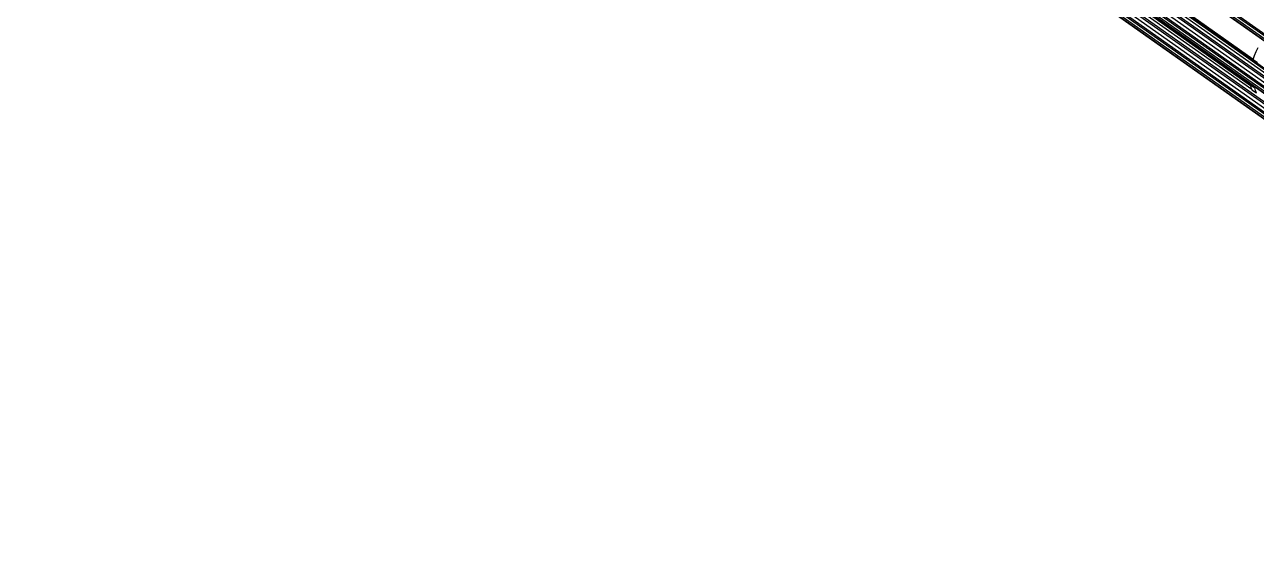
# Model space of a CAD drawing. Header units: millimetres. Extents: x 3440 to 9380, y -3644 to 556.
# Drawn here: x 6935 to 7728, y -2314 to -1968 of the extents above; entities that cross this region are included whole.
import ezdxf

# ---------------------------------------------------------------- set-up
doc = ezdxf.new("R2010")
doc.units = ezdxf.units.MM

msp = doc.modelspace()

# ---------------------------------------------------------------- linework, layer by layer
for p, q in [((8145.69, -2266.19), (6947.6, -1419.01)), ((8145.15, -2268.84), (6947.06, -1421.66)), ((8145.39, -2267.13), (6947.3, -1419.95)), ((8145.39, -2270.21), (6947.3, -1423.03)), ((8145.69, -2270.72), (6947.6, -1423.55)), ((8134.32, -2289.44), (6936.23, -1442.26)), ((8135.59, -2287.63), (6937.49, -1440.45)), ((8136.31, -2286.81), (6938.22, -1439.63)), ((8137.85, -2285.48), (6939.76, -1438.3)), ((8139.39, -2284.63), (6941.3, -1437.45)), ((8140.12, -2284.42), (6942.03, -1437.24)), ((8132.86, -2294), (6934.77, -1446.82)), ((8133.1, -2292.29), (6935.01, -1445.11)), ((8133.1, -2295.37), (6935.01, -1448.19)), ((8133.4, -2291.35), (6935.31, -1444.17)), ((8133.4, -2295.88), (6935.31, -1448.7)), ((8138.9, -2305.2), (6940.81, -1458.02)), ((8135.45, -2312.39), (6937.36, -1465.21)), ((8135.7, -2310.67), (6937.61, -1463.49)), ((8135.7, -2313.76), (6937.61, -1466.58)), ((8136, -2309.74), (6937.91, -1462.56)), ((8136.92, -2307.82), (6938.82, -1460.64)), ((8138.18, -2306.01), (6940.09, -1458.83)), ((8136, -2314.27), (6937.91, -1467.09)), ((7725.44, -1990.33), (7359.06, -1731.26)), ((7724.62, -2009.83), (7358.12, -1750.68)), ((7723.79, -2007.31), (7359.66, -1749.83)), ((7723.62, -2006.46), (7360.39, -1749.62)), ((7725.44, -1990.33), (7726.33, -1987.82)), ((7726.33, -1987.82), (7727.43, -1985.21)), ((7727.43, -1985.21), (7728.71, -1982.58)), ((7725.42, -1990.42), (7725.44, -1990.33)), ((7725.42, -1990.42), (7728.26, -1992.42)), ((7723.58, -2006.18), (7723.62, -2006.46)), ((7723.62, -2006.46), (7723.65, -2006.75)), ((7723.65, -2006.75), (7726.5, -2008.76)), ((7723.65, -2006.75), (7723.79, -2007.31)), ((7723.79, -2007.31), (7724.06, -2008.41)), ((7724.06, -2008.41), (7724.62, -2009.83)), ((7724.62, -2009.83), (7724.65, -2009.9)), ((7724.65, -2009.9), (7727.5, -2011.91)), ((7726.5, -2008.76), (7726.43, -2008.2)), ((7726.91, -2010.43), (7726.5, -2008.76)), ((7727.5, -2011.91), (7726.91, -2010.43))]:
    msp.add_line(p, q)

doc.saveas('drawing.dxf')
